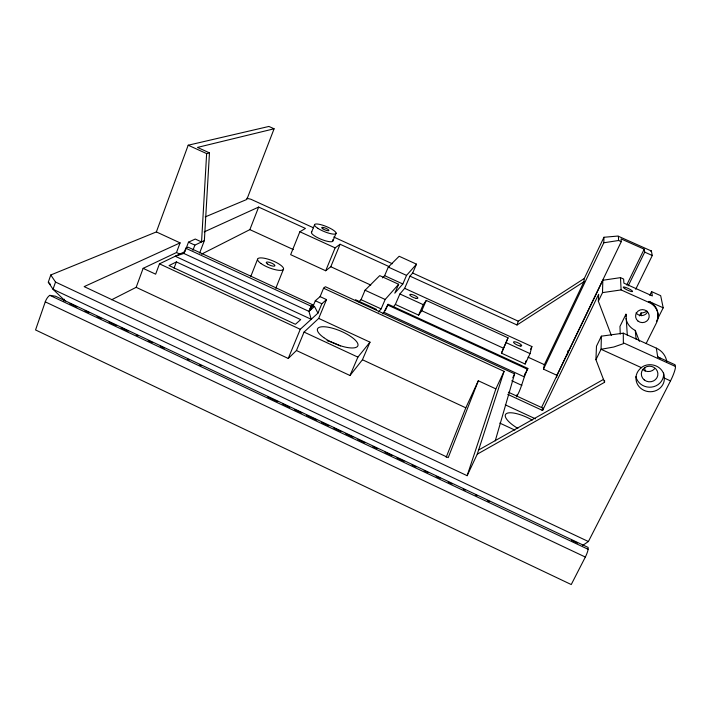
<?xml version="1.0" encoding="UTF-8"?>
<svg xmlns="http://www.w3.org/2000/svg" width="711" height="711" viewBox="0 0 711 711"><rect width="100%" height="100%" fill="white"/><g stroke="black" fill="none" stroke-linecap="round" stroke-linejoin="round"><path stroke-width="1.07" d="M111.663 299.758L136.165 287.324L143.133 268.349L176.488 252.529L180.087 242.886L156.367 231.928L50.774 274.979L55.529 282.054L467.136 475.686L477.268 454.16L604.572 382.296L604.599 380.536M666.802 361.783A18.557 17.517 3.9 0 0 656.324 348.141L623.28 333.166L601.373 336.179L601.062 349.288L595.925 359.704L604.572 382.296M611.344 335.388L598.351 301.215L602.51 292.621L602.83 280.25L620.49 277.645L623.636 279.067L623.894 283.156L652.369 295.936L651.614 291.617L660.67 295.678L663.194 307.819L656.422 321.354M556.553 377.461L556.9 375.292L543.471 369.133L603.808 242.78L603.95 237.27L617.895 236.052L651.347 250.983L652.289 255.507L635.723 289.253M588.077 549.274L588.157 547.443L55.467 296.211L49.886 295.358A5.972 2.062 -62.2 0 0 45.264 301.855L35.55 329.948L571.244 584.549L585.34 557.051A6.239 1.013 -66.9 0 0 588.077 549.274L49.886 295.358M595.925 359.704L596.485 346.186L601.373 336.179M598.351 301.215L598.644 294.274L542.591 410.478L507.752 394.374M625.858 316.351L625.956 314.226L619.956 326.429L620.259 334.108M664.323 378.083C664.421 365.365 647.126 360.024 639.305 369.604A14.238 13.393 4.7 0 0 644.086 390.401A14.238 13.393 4.7 0 0 664.163 380.927L664.323 378.083L670.509 380.9L588.397 541.524L582.647 545.444M156.367 231.928L188.184 145.222L206.643 153.594L201.551 241.936L195.258 239.038L188.486 242.175L184.958 251.578L159.477 263.843L155.647 274.179L143.133 268.349M199.64 253.045L204.368 240.585L209.461 152.856L197.471 147.417L274.099 128.789L246.841 199.436L205.239 216.899M543.471 369.133L544.386 364.672L583.971 281.716L584.318 278.445L603.95 237.27M567.502 354.869L568.08 350.55M542.591 410.478L543.008 408.194L508.383 392.196M517.03 394.667L516.47 396.809C521.954 387.966 523.127 377.559 527.855 368.44L388.09 304.219L382.962 313.942M524.851 373.853L524.327 375.888L527.855 368.44M395.36 304.441L418.619 315.124L423.223 304.663L426.289 300.424L508.027 337.832L501.468 353.171L525.136 364.041L530.059 353.616L531.881 346.533L404.675 288.328L399.893 293.972L395.36 304.441L393.272 306.956M525.136 364.041L525.962 360.904M495.238 440.891L514.613 373.853L325.345 286.72L323.576 288.213L320.092 296.629L315.311 300.753L313.204 305.872L310.023 308.654M477.268 454.16L504.072 371.346L323.576 288.213M467.136 475.686L495.869 388.881L504.072 371.346M404.675 288.328L409.963 276.135L517.021 324.989L518.275 321.185L584.318 278.445M65.208 301.002L53.023 289.279L48.304 282.151L50.774 274.979M55.529 282.054L53.023 289.279L588.397 541.524M501.468 353.171L508.027 337.832M63.581 301.224L64.283 299.224M174.079 268.1L176.399 261.924L300.709 319.612L295.412 324.287L169.04 265.576L176.399 261.924M312.68 304.779L311.08 306.174L308.938 311.374L311.214 319.283L175.244 256.253L183.847 253.454L185.802 248.228L188.06 247.161L312.68 304.779L310.547 309.952M192.939 250.254L194.876 245.126L204.368 240.585M201.497 254.165L249.863 229.626L258.644 207.079L305.437 228.435L299.864 231.759L290.657 254.671L325.7 270.758L330.793 266.732L340.08 244.246L389.397 266.749M495.869 388.881L478.325 380.767L448.223 457.626L84.147 286.622L180.087 242.886M250.716 276.632L257.578 259.231M446.188 457.262L465.821 407.821L478.325 380.767M275.806 288.266L283.565 268.945M311.418 232.55L314.52 224.898M332.988 240.771L336.116 233.164M136.165 287.324L288.248 358.451L300.264 329.291L317.95 313.133L321.834 303.766L326.509 299.589L320.092 296.629M325.7 270.758L335.13 247.872L340.08 244.246M288.248 358.451L296.443 350.514L304.05 332.081L318.697 318.404L326.509 299.589M358.815 301.935L361.046 299.669L365.045 290.23L379.718 275.628L398.649 284.284L394.809 293.181L402.826 283.982L406.541 275.397L416.513 264.163L399.155 256.262L388.304 267.078L384.633 275.664L382.456 277.877M296.443 350.514L349.999 375.506L357.891 357.118L370.004 342.169L318.697 318.404M378.376 312.049L381.123 308.903L385.175 299.473L398.649 284.284M349.999 375.506L362.432 359.748L370.004 342.169M385.264 310.769L387.682 305.161M409.963 276.135L412.664 273.024L416.513 264.163M418.619 315.124L421.747 310.725L426.289 300.424M512.782 377.728L514.613 373.853M530.575 349.314L531.881 346.533M556.9 375.292L621.263 241.669L621.085 238.887L644.193 249.188L644.708 252.129L628.213 285.884M541.453 407.67L602.83 280.25M542.049 410.185L543.008 408.194M626.711 285.004L644.193 249.188M639.589 315.897L641.064 312.929L641.598 312.956A10.949 10.469 -0.7 0 0 646.93 311.134M649.81 295.261L651.614 291.617M646.228 343.342L656.635 322.545A15.74 14.993 0.5 0 0 649.134 302.522L648.956 301.411L663.194 307.819M623.28 333.166L623.369 343.689L613.753 347.021L601.062 349.288L641.535 367.711M317.95 313.133L314.502 306.468L308.938 311.374L183.847 253.454M517.021 324.989L583.971 281.716M478.61 450.027L603.657 379.319M204.208 231.893L258.644 207.079M206.643 153.594L209.461 152.856M188.184 145.222L268.909 126.451L274.099 128.789M603.808 242.78L618.614 240.496L621.263 241.669M602.51 292.621L621.103 289.919L649.134 302.522M246.797 198.289L250.841 199.231L313.498 227.804M644.708 252.129L652.289 255.507M656.324 348.141L657.702 356.886L675.068 364.77L675.423 366.458A12.54 2.115 -65.3 0 1 670.509 380.9M623.769 343.013L675.423 366.458M333.708 237.021L392.321 263.745M412.664 273.024L518.275 321.185M388.304 267.078L406.541 275.397M299.864 231.759L335.13 247.872M384.633 275.664L402.826 283.982M399.893 293.972L423.223 304.663M506.321 342.738L530.059 353.616M249.863 229.626L293.403 249.588M330.793 266.732L370.795 285.075M528.033 357.171L544.386 364.672M421.747 310.725L503.246 348.106M365.045 290.23L385.175 299.473M387.486 304.921L527.633 369.32M361.046 299.669L381.123 308.903M384.251 312.422L524.096 376.786M355.509 299.731L376.403 309.347M511.804 380.749L521.874 385.389M188.486 242.175L194.876 245.126M315.311 300.753L321.834 303.766M313.204 305.872L314.502 306.468M185.802 248.228L311.08 306.174M176.488 252.529L180.372 254.325M505.299 404.852L535.507 418.841M159.477 263.843L300.264 329.291M304.05 332.081L357.891 357.118M499.78 423.081L514.871 430.102M362.432 359.748L465.821 407.821M69.98 303.633L77.001 306.939M85.027 310.725L89.044 312.618M97.069 316.404L101.078 318.297M109.103 322.083L116.124 325.398M121.146 327.762L128.167 331.077M136.192 334.863L138.201 335.805M148.235 340.542L152.243 342.435M160.268 346.221L164.285 348.114M187.357 359.002L189.366 359.944M199.4 364.672L201.409 365.623M267.62 396.854L277.654 401.591M282.667 403.955L289.697 407.27M294.71 409.634L301.731 412.949M306.752 415.313L316.777 420.041M321.799 422.405L328.82 425.72M333.832 428.084L340.862 431.399M345.875 433.763L352.896 437.078M357.917 439.442L364.939 442.757M372.964 446.544L376.981 448.437M385.007 452.223L392.028 455.538M397.04 457.902L404.061 461.217M412.087 465.003L416.104 466.896M424.129 470.682L428.146 472.575M436.172 476.352L440.18 478.245M448.206 482.031L452.223 483.924M463.261 489.132L465.261 490.083M475.295 494.812L477.303 495.763M487.337 500.491L489.346 501.442M571.608 540.244L577.634 543.08M45.264 301.855L585.34 557.051M639.402 341.351L635.287 330.446C630.559 328.153 626.738 323.727 626.035 318.421M48.304 282.151L50.481 284.48M641.064 312.929L641.402 315.737M644.717 367.765L645.09 371.044M635.287 330.446L636.096 339.174M625.956 314.226L627.298 335.165M618.41 236.31L618.614 240.496M620.49 277.645L621.103 289.919M332.597 239.847A11.589 2.817 22.2 0 1 322.181 239.705A11.589 2.817 22.2 0 1 311.818 231.919M517.875 428.404A22.459 7.066 26.3 0 1 506.543 413.526A22.459 7.066 26.3 0 1 532.255 420.085M327.087 340.711A21.792 7.163 22.7 0 1 340.365 345.955M650.734 251.25A8.052 0.853 -64.8 0 1 651.347 250.983M647.543 311.951A6.639 6.337 -0.1 0 1 645.312 314.449L643.775 315.204A6.639 6.337 -0.1 0 1 636.078 312.849M657.702 356.886A19.099 17.997 4.4 0 1 660.315 358.317M654.476 368.938A8.043 7.59 3.9 0 1 643.153 369.72M663.63 373.062A14.042 13.233 4.5 0 1 651.676 387.086A14.042 13.233 4.5 0 1 635.91 376.67M648.956 301.411A15.669 14.931 0.4 0 1 657.693 317.639M520.248 346.017L519.359 345.813A4.47 1.155 25.1 0 1 514.186 343.12A4.47 1.155 25.1 0 1 514.995 341.813L515.893 342.018A4.47 1.155 25.1 0 1 521.047 344.711A4.47 1.155 25.1 0 1 520.248 346.017M416.148 298.344L415.206 298.113A4.399 1.146 23.6 0 1 410.22 295.509A4.399 1.146 23.6 0 1 411.536 294.452L412.469 294.683A4.399 1.146 23.6 0 1 417.446 297.278A4.399 1.146 23.6 0 1 416.148 298.344M261.044 263.55A13.9 3.884 21.5 0 0 283.005 269.816A13.9 3.884 21.5 0 0 267.647 259.044A13.9 3.884 21.5 0 0 261.044 263.55M317.764 228.275A11.616 2.737 22.3 0 0 335.779 233.795A11.616 2.737 22.3 0 0 322.403 225.111A11.616 2.737 22.3 0 0 317.764 228.275M267.398 263.897A4.63 1.298 21.5 0 0 274.73 266.003A4.63 1.298 21.5 0 0 269.656 262.412A4.63 1.298 21.5 0 0 267.398 263.897M322.794 228.773A3.875 0.915 22.3 0 0 328.811 230.622A3.875 0.915 22.3 0 0 324.385 227.733A3.875 0.915 22.3 0 0 322.794 228.773M323.781 337.627A21.854 6.932 22.8 0 0 357.5 346.399A21.854 6.932 22.8 0 0 331.841 328.038A21.854 6.932 22.8 0 0 323.781 337.627M637.98 321.061A6.817 6.497 0.5 0 0 649.099 317.293A6.817 6.497 0.5 0 0 640.104 309.996A6.817 6.497 0.5 0 0 637.98 321.061M644.228 379.905A8.301 7.821 4.5 0 0 657.773 375.488A8.301 7.821 4.5 0 0 646.832 366.609A8.301 7.821 4.5 0 0 644.228 379.905M624.685 288.559A5.146 0.907 25.2 0 0 632.461 291.599A5.146 0.907 25.2 0 0 626.613 287.751A5.146 0.907 25.2 0 0 624.685 288.559"/></g></svg>
